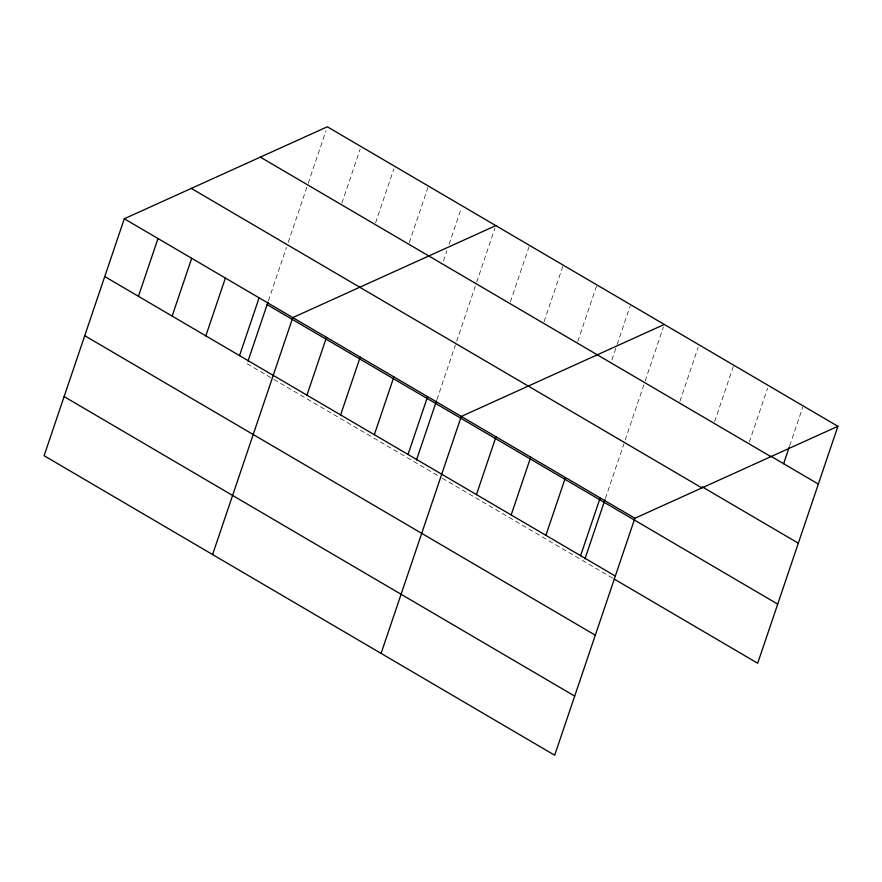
<?xml version="1.0" encoding="UTF-8"?>
<svg xmlns="http://www.w3.org/2000/svg" width="882" height="882" viewBox="0 0 882 882"><rect width="100%" height="100%" fill="white"/><g stroke="black" fill="none" stroke-linecap="round" stroke-linejoin="round"><path stroke-width="0.66" stroke-dasharray="4.41 3.31" d="M268.415 300.806L286.463 247.5M288.182 242.407L306.892 187.138M308.193 183.291L326.02 130.635M341.896 203.058L360.154 149.113M375.589 222.826L393.846 168.881M409.292 242.583L427.979 187.37M443.425 261.072L446.898 250.797M449.07 244.38L461.242 208.417M436.91 399.645L455.377 345.071M456.678 341.246L475.376 285.977M476.688 282.119L494.945 228.184M510.38 301.887L529.079 246.673M544.084 321.654L562.771 266.441M577.776 341.422L596.475 286.209M611.91 359.911L616.694 345.788M617.124 344.498L630.167 305.977M605.405 498.473L623.872 443.911M625.162 440.085L643.871 384.817M645.172 380.958L663.429 327.024M679.901 401.332L698.158 347.387M714.618 421.695L733.306 366.471M749.336 442.058L767.594 388.124M789.71 445.73L802.741 407.208M247.114 363.737L272.681 378.731M273.839 379.414L441.176 477.57M442.334 478.253L613.034 578.383"/><path stroke-width="1.32" d="M124.307 218.758L44.1 455.707L554.679 755.224L634.886 518.263L837.9 426.293L327.321 126.776L124.307 218.758L634.886 518.263M138.441 296.319L157.999 238.526M172.144 316.087L191.703 258.294M205.837 335.855L225.395 278.062M239.54 355.622L259.099 297.829M247.985 361.157L267.985 302.074M212.595 554.546L292.791 317.597L495.816 225.616M306.936 395.158L326.494 337.365M340.628 414.926L360.187 357.133M374.332 434.694L393.89 376.901M408.024 454.462L427.594 396.668M416.48 459.996L436.48 400.913M381.079 653.386L461.286 416.436L664.3 324.455M476.445 494.593L496.004 436.799M511.163 514.956L530.721 457.163M545.881 535.33L565.45 477.537M580.599 555.693L600.168 497.9M584.964 558.835L604.975 499.752M783.624 463.712L789.269 447.02M837.9 426.293L757.693 663.242L614.192 579.055M770.89 456.248L818.342 484.075M260.322 157.128L770.901 456.644M702.27 486.853L798.331 543.202M191.295 188.406L701.885 487.911M267.125 304.61L777.703 604.115M104.749 276.551L615.327 576.056M84.727 335.678L595.306 635.183M64.11 396.591L574.689 696.096"/></g></svg>
